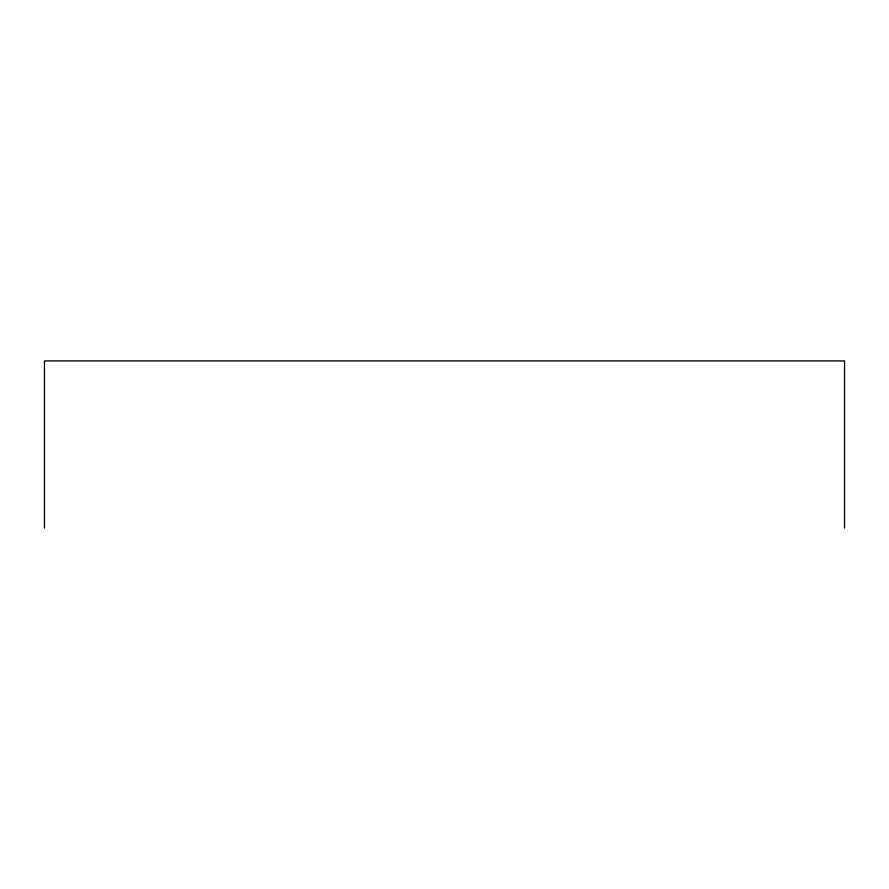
<?xml version="1.0" encoding="UTF-8"?>
<svg xmlns="http://www.w3.org/2000/svg" width="889" height="889" viewBox="0 0 889 889"><rect width="100%" height="100%" fill="white"/><g stroke="black" fill="none" stroke-linecap="round" stroke-linejoin="round"><path stroke-width="1.33" d="M844.55 528.088L844.55 360.912L44.45 360.912L44.45 528.088"/></g></svg>
